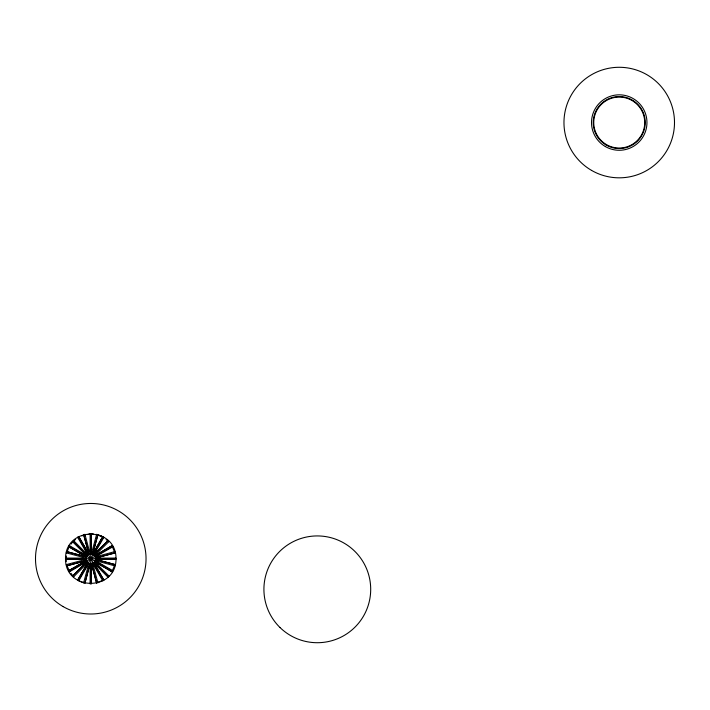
<?xml version="1.0" encoding="UTF-8"?>
<svg xmlns="http://www.w3.org/2000/svg" width="710" height="710" viewBox="0 0 710 710"><rect width="100%" height="100%" fill="white"/><g stroke="black" fill="none" stroke-linecap="round" stroke-linejoin="round"><path stroke-width="1.06" d="M65.506 558.734C65.178 525.941 116.36 525.941 116.023 558.734C116.36 591.536 65.178 591.536 65.506 558.734L116.023 558.734M66.358 556.054L66.083 558.14L65.613 558.078L86.194 558.14L66.305 552.868L66.767 552.93M90.161 563.314L84.898 583.203L90.161 563.314L90.108 583.886L90.161 583.425M93.454 534.328L91.368 534.053L91.43 533.583L91.368 554.164L91.43 553.693M96.578 534.736L96.64 534.275L91.368 554.164M83.62 582.866L88.998 563.003L78.766 580.851L83.62 582.866L83.798 582.422M92.531 554.474L97.918 534.612L92.531 554.474L102.772 536.627L92.717 554.04M67.486 550.8L69.092 546.922L68.657 546.735L86.505 556.968L69.092 546.922M87.96 562.4L77.621 580.185L87.96 562.4L73.45 576.99L73.742 576.618M78.136 580.611L103.394 536.866L100.634 536.121M93.578 555.078L108.08 540.487L93.578 555.078L103.917 537.292L103.633 537.665M70.973 544.206L72.251 542.547M87.108 561.548L72.509 576.05L87.108 561.548L69.314 571.887L69.695 571.603M94.43 555.93L112.215 545.591L94.43 555.93L109.02 541.419L108.648 541.712M75.402 539.582L73.742 540.86L73.45 540.487L87.96 555.078L77.621 537.292L77.905 537.665M86.07 560.687L68.657 570.742L86.505 560.501L66.642 565.888L86.505 560.501M68.897 571.364L112.641 546.105M95.033 556.968L112.881 546.735L112.446 546.922L114.452 551.768L114.887 551.59L95.033 556.968L95.468 556.791M81.854 535.855L83.798 535.047L83.62 534.612L88.998 554.474L78.766 536.627L88.821 554.04M66.358 561.424L66.083 559.338L65.613 559.4L86.194 559.338L66.305 564.61L66.767 564.548M95.344 558.14L115.233 552.868L95.344 558.14L115.916 558.078L115.455 558.14M88.084 534.328L90.161 534.053L90.108 533.583L90.161 554.164L84.898 534.275L84.96 534.736M85.724 559.4L86.194 559.338M95.344 559.338L115.233 564.61L95.344 559.338L115.916 559.4L115.455 559.338M85.724 558.078L86.194 558.14M93.534 534.222L90.765 533.476L90.765 584.002M86.07 556.791L66.642 551.59L86.505 556.968M95.033 560.501L114.887 565.888L114.452 565.71L112.446 570.556L112.881 570.742L95.033 560.501L95.468 560.687M97.279 534.435L102.657 536.662M97.74 535.047L99.675 535.855M87.108 555.93L72.509 541.419L87.108 555.93L69.314 545.591L69.695 545.875M68.897 546.105L112.641 571.364M94.43 561.548L112.215 571.887L94.43 561.548L109.02 576.05L108.648 575.766M106.127 539.582L107.796 540.86M93.578 562.4L108.08 576.99L93.578 562.4L103.917 580.185L93.862 562.773M70.973 573.272L72.251 574.931M78.136 536.866L103.394 580.611M92.531 563.003L102.772 580.851L102.586 580.416L97.74 582.422L97.918 582.866L92.531 563.003L92.717 563.438M67.077 565.71L69.092 570.556M83.798 535.047L88.998 554.474M91.368 563.314L96.64 583.203L91.368 563.314L91.43 583.886L91.368 583.425M90.108 553.693L90.161 554.164M591.599 170.418A55.265 55.265 0 0 0 674.5 122.555A55.265 55.265 0 0 0 591.599 74.692A55.265 55.265 0 0 0 591.599 170.418M605.373 146.562A27.725 27.725 0 0 0 646.961 122.555A27.725 27.725 0 0 0 605.373 98.539A27.725 27.725 0 0 0 605.373 146.562M606.225 145.08A26.013 26.013 0 0 0 645.239 122.555A26.013 26.013 0 0 0 606.225 100.03A26.013 26.013 0 0 0 606.225 145.08M606.491 144.627A25.489 25.489 0 0 0 644.724 122.555A25.489 25.489 0 0 0 606.491 100.474A25.489 25.489 0 0 0 606.491 144.627M280.024 627.542A53.392 53.392 0 0 0 369.049 602.497A53.392 53.392 0 0 0 302.851 537.923A53.392 53.392 0 0 0 280.024 627.542M63.137 606.597A55.265 55.265 0 0 0 146.038 558.734A55.265 55.265 0 0 0 63.137 510.872A55.265 55.265 0 0 0 63.137 606.597"/></g></svg>
